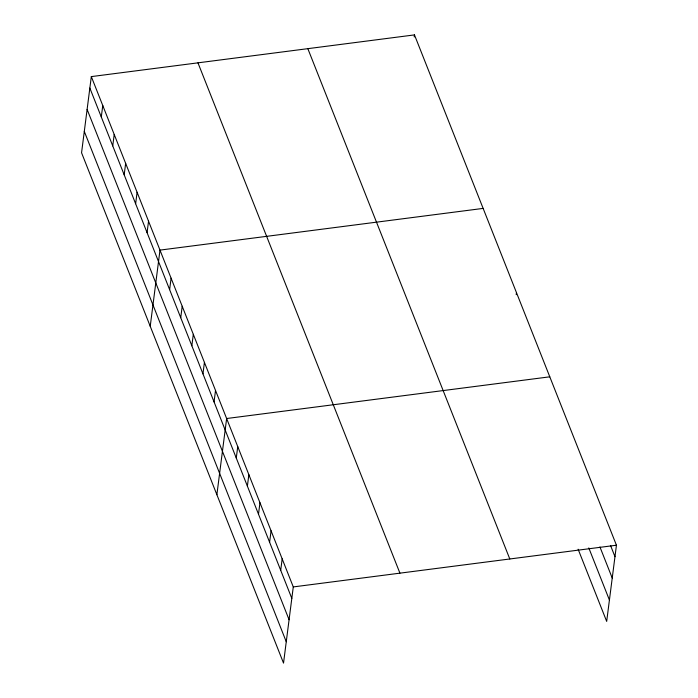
<?xml version="1.0" encoding="UTF-8"?>
<svg xmlns="http://www.w3.org/2000/svg" width="698" height="698" viewBox="0 0 698 698"><rect width="100%" height="100%" fill="white"/><g stroke="black" fill="none" stroke-linecap="round" stroke-linejoin="round"><path stroke-width="1.05" d="M91.316 76.606L81.561 152.783L283.528 663.1L293.282 586.922L91.316 76.606L414.472 34.9L616.439 545.217L606.684 621.395L578.119 549.221M101.297 116.985L102.763 105.52M112.744 145.899L114.21 134.444M124.183 174.823L125.657 163.358M135.63 203.737L137.096 192.273M147.077 232.661L148.543 221.196M150.227 326.289L159.99 250.111L483.138 208.405M169.631 289.644L171.097 278.179M180.738 317.712L182.204 306.248M191.845 345.78L193.311 334.316M202.952 373.849L204.418 362.384M214.059 401.908L215.525 390.452M216.877 494.699L226.641 418.521L549.788 376.815M236.273 458.045L237.748 446.589M247.389 486.113L248.854 474.649M258.496 514.182L259.961 502.717M269.603 542.25L271.068 530.785M280.709 570.318L282.175 558.854M414.211 36.985L414.472 34.9M516.197 294.696L516.468 292.61M293.282 586.922L616.439 545.217M610.61 545.653L614.973 556.681M599.94 546.962L612.233 578.04M588.789 547.913L609.415 600.036M307.835 48.659L509.802 558.985M197.962 62.846L399.928 573.163M89.85 88.07L291.816 598.387M87.119 109.42L289.085 619.737M84.301 131.425L286.259 641.741"/></g></svg>
